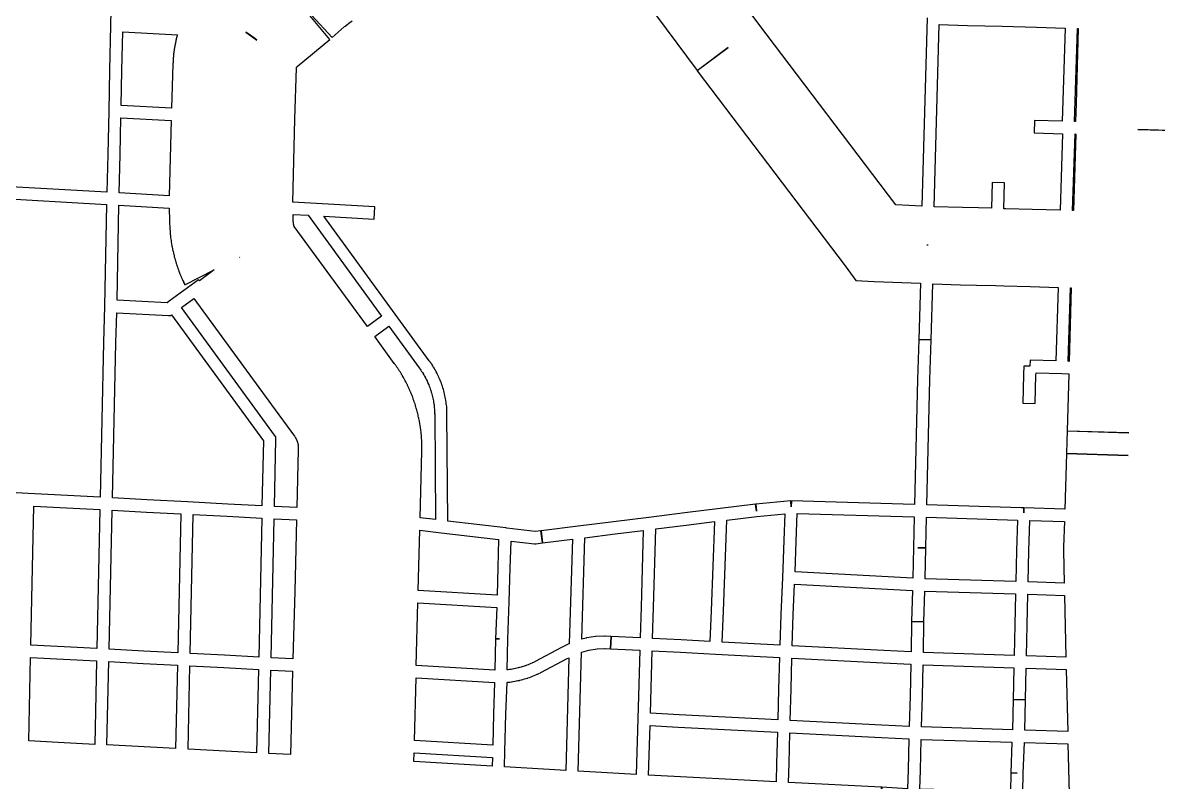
# Model space of a CAD drawing. Extents: x 0 to 1129, y 203 to 1017.
# Drawn here: x 418.9 to 522.6, y 533.9 to 603.3 of the extents above; entities that cross this region are included whole.
import ezdxf

# ---------------------------------------------------------------- set-up
doc = ezdxf.new("R2010")
doc.units = 0
doc.layers.get('0').update_dxf_attribs({"linetype": 'CONTINUOUS'})

msp = doc.modelspace()

# ---------------------------------------------------------------- linework, layer by layer
at = {"color": 1}
for points in [[(501.480667, 603.73698), (501.007933, 586.542602), (498.609044, 586.64138), (486.113667, 603.172536), (486.106668, 603.172536), (477.731734, 614.482602)], [(472.080223, 610.270966), (480.46929, 598.946788), (483.298579, 601.0423), (480.483401, 598.918566), (493.987734, 581.068011), (494.982579, 579.734522), (496.654734, 579.663944), (500.881023, 579.49461), (500.71169, 574.358166), (501.840579, 574.315855), (502.009912, 579.431122), (504.52169, 579.353499), (505.982179, 579.318233), (507.717846, 579.268833), (508.479846, 579.24761), (510.885779, 579.177054), (513.439912, 579.099432), (513.242357, 572.38961), (510.892846, 572.460165), (510.878847, 571.895721), (510.321447, 571.909719), (510.293225, 571.16183), (510.215625, 568.530119), (511.344514, 568.501897), (511.422114, 571.126564), (511.429113, 571.309985), (513.778624, 571.239452), (514.427735, 571.218229), (514.27249, 565.990074), (519.916935, 565.827785), (514.27249, 565.97594), (514.244268, 565.016385), (514.209002, 563.936896), (519.846402, 563.760518), (514.209002, 563.929852), (514.060846, 558.849852), (510.321379, 558.962741), (510.307381, 558.511185), (510.307381, 558.962741), (510.06747, 558.962741), (501.459692, 559.230829), (501.741914, 570.660829), (501.840714, 574.31563), (500.711826, 574.343852), (500.613025, 570.689051), (500.330803, 559.259051), (489.091314, 559.590674), (489.070091, 559.054452), (489.020714, 559.590674), (485.824536, 559.308452), (485.88098, 558.652296), (485.796313, 559.301407), (482.586047, 558.906296), (479.340491, 558.497051), (476.07378, 558.087852), (472.842313, 557.692741), (469.603825, 557.290563), (466.217158, 556.874296), (466.351202, 555.752452), (469.088758, 556.091118), (468.792447, 546.552007), (468.771224, 546.545008), (468.743002, 546.530784), (468.086846, 546.185073), (468.072622, 546.185073), (465.673734, 544.908029), (465.659735, 544.90103), (465.645511, 544.887031), (465.539689, 544.837631), (465.525691, 544.837631), (465.412802, 544.781187), (465.405803, 544.774188), (465.292914, 544.731854), (465.27869, 544.724855), (465.165801, 544.675478), (465.158802, 544.668479), (465.045913, 544.626168), (465.031915, 544.619169), (464.911959, 544.569791), (464.90496, 544.569791), (464.785027, 544.527435), (464.778028, 544.527435), (464.665139, 544.485124), (464.65814, 544.485124), (464.531162, 544.442769), (464.531162, 544.449768), (464.397096, 544.407434), (464.390097, 544.407434), (464.270141, 544.372168), (464.256143, 544.372168), (464.143254, 544.336879), (464.129255, 544.336879), (464.0093, 544.30159), (464.002301, 544.30159), (463.882367, 544.273367), (463.868143, 544.273367), (463.74821, 544.245145), (463.726987, 544.245145), (463.607054, 544.216923), (463.472987, 544.1957), (463.465988, 544.1957), (463.338988, 544.174477), (463.331989, 544.174477), (463.212056, 544.160253), (463.198058, 544.160253), (463.134546, 544.146255), (463.190991, 546.954343), (463.318013, 550.376299), (463.40268, 553.459588), (463.473213, 555.92901), (465.604013, 555.67501), (465.674546, 555.668011), (465.738058, 555.67501), (466.35188, 555.752632), (466.210769, 556.874477), (465.667502, 556.803899), (463.078102, 557.107299), (462.986391, 557.121297), (457.701791, 557.756297), (457.617124, 567.521186), (457.617124, 567.612897), (457.617124, 567.619896), (457.617124, 567.626895), (457.617124, 567.760939), (457.617124, 567.767938), (457.610125, 567.90905), (457.610125, 567.916049), (457.603126, 568.05716), (457.603126, 568.071158), (457.596127, 568.198158), (457.596127, 568.212156), (457.574904, 568.353267), (457.574904, 568.360266), (457.560906, 568.501378), (457.560906, 568.508377), (457.539683, 568.642444), (457.525684, 568.783555), (457.511686, 568.790554), (457.497688, 568.931665), (457.497688, 568.938664), (457.490689, 568.938664), (457.462467, 569.079775), (457.434244, 569.213842), (457.434244, 569.220841), (457.406022, 569.361952), (457.399023, 569.361952), (457.399023, 569.368951), (457.363757, 569.502996), (457.363757, 569.509995), (457.328468, 569.644039), (457.328468, 569.651038), (457.293178, 569.785082), (457.293178, 569.792081), (457.250868, 569.926126), (457.250868, 569.933125), (457.208512, 570.060125), (457.208512, 570.067124), (457.208512, 570.074123), (457.159134, 570.208167), (457.152135, 570.215166), (457.109824, 570.342166), (457.109824, 570.349166), (457.109824, 570.356165), (457.05338, 570.483165), (457.05338, 570.490164), (457.00398, 570.617186), (457.00398, 570.624185), (457.00398, 570.631185), (456.947535, 570.758207), (456.940536, 570.758207), (456.940536, 570.765206), (456.891136, 570.885139), (456.891136, 570.899363), (456.827647, 571.019297), (456.827647, 571.026296), (456.764136, 571.153318), (456.764136, 571.160317), (456.757137, 571.160317), (456.693648, 571.287317), (456.693648, 571.294316), (456.630159, 571.407205), (456.630159, 571.414204), (456.62316, 571.428203), (456.559649, 571.548158), (456.55265, 571.548158), (456.55265, 571.555158), (456.482094, 571.675091), (456.482094, 571.68209), (456.411539, 571.794979), (456.411539, 571.801978), (456.40454, 571.801978), (456.333962, 571.921911), (456.333962, 571.92891), (456.256362, 572.041799), (456.256362, 572.048798), (456.256362, 572.055797), (456.171695, 572.161619), (456.171695, 572.175617), (456.164696, 572.175617), (456.094163, 572.288506), (456.087164, 572.288506), (456.087164, 572.295505), (456.009564, 572.40135), (456.009564, 572.408349), (452.898053, 576.676972), (452.891054, 576.676972), (446.385854, 585.616349), (450.979009, 585.355305), (451.042521, 586.484194), (445.151121, 586.82286), (443.53541, 586.914571), (443.732965, 594.485194), (443.874076, 599.163016), (443.874076, 599.17724), (443.874076, 599.184239), (443.874076, 599.191238), (443.874076, 599.198237), (443.888074, 599.212235), (443.888074, 599.219234), (443.888074, 599.226234), (443.895074, 599.226234), (443.895074, 599.233233), (443.902073, 599.233233), (443.902073, 599.247231), (443.902073, 599.25423), (443.909072, 599.261229), (443.916071, 599.268228), (443.92307, 599.282226), (443.937068, 599.282226), (443.944067, 599.289226), (446.935623, 601.758647), (443.421979, 606.006114), (447.133178, 601.935048), (448.219757, 602.922825), (448.24098, 602.929825), (448.276269, 602.965091), (448.31858, 602.993313), (448.593758, 603.20498), (448.636091, 603.240269), (448.67138, 603.268491), (448.946535, 603.487202)], [(426.974745, 607.20872), (426.890078, 603.060053), (426.805412, 598.960787), (426.727789, 595.207231), (426.636078, 591.284342), (426.558456, 587.805965), (416.10919, 588.405676)], [(502.595444, 603.137066), (505.177778, 603.059444), (508.324556, 602.981844), (511.464289, 602.904244), (514.081889, 602.798399), (513.813778, 594.296466), (511.302, 594.366999), (511.266734, 593.23811), (513.863178, 593.16051), (513.644444, 586.154332), (511.090333, 586.231955), (508.684378, 586.295444), (508.493889, 586.302443), (508.550333, 588.658998), (507.421444, 588.694265), (507.365, 586.337732), (506.1726, 586.372998), (504.719178, 586.408265), (502.136822, 586.485887), (502.595444, 603.137066)], [(515.217845, 602.770222), (515.281333, 602.770222), (515.083778, 595.912222), (515.027333, 594.261222), (514.942667, 594.261222), (515.217845, 602.770222)], [(428.004111, 602.459823), (432.992378, 602.198779), (432.971154, 602.128201), (432.957156, 602.050601), (432.943158, 602.022378), (432.936159, 602.001155), (432.907937, 601.909422), (432.893938, 601.831822), (432.872715, 601.7542), (432.858717, 601.662489), (432.851718, 601.620133), (432.844719, 601.577822), (432.816497, 601.479022), (432.816497, 601.450799), (432.809498, 601.422577), (432.788274, 601.337911), (432.781275, 601.281466), (432.774276, 601.232089), (432.753053, 601.140355), (432.753053, 601.133356), (432.753053, 601.126357), (432.738829, 601.027556), (432.724831, 600.964068), (432.710607, 600.893512), (432.703608, 600.808846), (432.68961, 600.773556), (432.68961, 600.745334), (432.68261, 600.660668), (432.675611, 600.597179), (432.668612, 600.53369), (432.654388, 600.449023), (432.647389, 600.392579), (432.64039, 600.350223), (432.633391, 600.258512), (432.633391, 600.216179), (432.633391, 600.18089), (432.619393, 600.082135), (432.612394, 600.02569), (432.612394, 599.962179), (432.59817, 599.785779), (432.59817, 599.72229), (432.59817, 599.67289), (432.584171, 599.588223), (432.584171, 599.552957), (432.584171, 599.51769), (432.464216, 595.488957), (427.87106, 595.728846), (427.934549, 598.939112), (428.004111, 602.459823)], [(439.236556, 602.431601), (440.266667, 601.719001), (440.026778, 601.874201), (439.236556, 602.431601)], [(427.841845, 594.606933), (432.427933, 594.367022), (432.251556, 587.487866), (427.6866, 587.741866), (427.764222, 591.255533), (427.841845, 594.606933)], [(526.351489, 595.009224), (533.181266, 594.832846), (533.117778, 592.045891), (533.004889, 587.763157), (534.133778, 587.734935), (534.246667, 592.017668), (534.310155, 594.804624), (542.431111, 594.592935), (542.409888, 593.125379), (542.409888, 593.111381), (542.226466, 587.523381), (542.170022, 585.293826), (534.063177, 585.547826), (534.133733, 587.720937), (533.004844, 587.763247), (532.934288, 585.583092), (530.224955, 585.660714), (527.219288, 585.745381), (526.146844, 585.780648), (526.372622, 593.365381), (520.728177, 593.541759), (520.728177, 593.555757), (526.302066, 593.386424), (526.351489, 595.009224)], [(514.992067, 593.132491), (515.069667, 593.125492), (514.865044, 586.126381), (514.773333, 586.126381), (514.992067, 593.132491)], [(413.2086, 587.445623), (416.037889, 587.290401), (426.529489, 586.683623), (426.339, 577.398512), (426.240222, 574.061246), (425.936822, 559.936001), (422.945266, 560.091246), (419.361044, 560.281734), (415.466378, 560.47929), (412.615933, 560.627468), (412.898155, 573.468579), (415.720378, 573.313334), (415.776822, 574.442223), (412.926378, 574.604512), (413.2086, 587.445623)], [(427.658378, 586.620135), (432.237444, 586.366135), (432.286822, 585.187846), (432.286822, 585.11729), (432.286822, 585.082001), (432.286822, 585.046734), (432.286822, 584.912668), (432.286822, 584.884445), (432.286822, 584.870447), (432.301046, 584.73638), (432.301046, 584.694047), (432.301046, 584.644669), (432.308045, 584.517647), (432.308045, 584.468269), (432.315044, 584.418892), (432.322043, 584.284825), (432.322043, 584.214269), (432.336042, 584.143714), (432.343041, 584.009647), (432.35004, 583.988424), (432.35004, 583.960201), (432.357039, 583.826157), (432.371037, 583.755579), (432.378036, 583.685046), (432.392034, 583.550979), (432.392034, 583.536981), (432.406033, 583.515758), (432.420031, 583.395802), (432.42703, 583.311135), (432.441254, 583.24058), (432.455252, 583.120647), (432.462251, 583.085358), (432.462251, 583.057135), (432.490474, 582.93718), (432.497473, 582.866647), (432.518696, 582.796069), (432.546918, 582.662024), (432.553917, 582.60558), (432.560916, 582.563247), (432.589138, 582.42918), (432.596138, 582.415182), (432.596138, 582.386959), (432.631427, 582.267004), (432.638426, 582.196448), (432.659649, 582.132959), (432.694938, 581.998892), (432.701937, 581.949492), (432.715935, 581.900115), (432.751224, 581.773115), (432.765223, 581.723714), (432.779447, 581.674337), (432.814713, 581.547337), (432.821712, 581.526114), (432.821712, 581.504891), (432.871112, 581.384935), (432.885111, 581.300268), (432.913333, 581.229735), (432.948622, 581.10978), (432.96262, 581.067446), (432.983843, 581.018046), (433.026177, 580.898113), (433.033176, 580.869891), (433.047174, 580.841668), (433.08953, 580.721735), (433.117752, 580.651157), (433.138975, 580.580624), (433.188353, 580.453602), (433.202577, 580.411291), (433.230799, 580.361891), (433.27311, 580.234891), (433.280109, 580.220892), (433.294107, 580.199669), (433.343507, 580.079736), (433.36473, 580.023292), (433.385953, 579.980958), (433.442398, 579.853958), (433.456622, 579.811625), (433.477845, 579.762247), (433.541356, 579.642292), (433.562579, 579.571736), (433.597868, 579.515292), (433.661357, 579.388292), (433.661357, 579.381293), (433.668356, 579.374294), (433.68258, 579.35307), (436.370736, 580.700693), (435.009025, 579.705871), (434.938447, 579.804626), (432.257335, 577.836137), (432.052736, 577.687959), (427.480736, 577.927871), (427.658378, 586.620135)], [(443.561622, 585.780512), (444.930378, 585.70289), (451.647266, 576.474223), (450.356111, 575.528801), (443.667444, 584.68689), (443.653446, 584.708113), (443.646447, 584.736335), (443.646447, 584.743334), (443.639448, 584.757558), (443.639448, 584.778781), (443.62545, 584.821115), (443.62545, 584.828114), (443.62545, 584.835113), (443.62545, 584.849111), (443.611452, 584.85611), (443.611452, 584.863109), (443.604452, 584.905443), (443.604452, 584.926666), (443.597453, 584.940664), (443.597453, 584.961887), (443.597453, 584.968886), (443.597453, 584.990109), (443.590454, 585.025376), (443.590454, 585.032375), (443.590454, 585.039374), (443.590454, 585.046373), (443.590454, 585.060371), (443.590454, 585.06737), (443.57623, 585.116748), (443.57623, 585.166126), (443.57623, 585.18035), (443.57623, 585.201573), (443.57623, 585.25095), (443.57623, 585.314462), (443.57623, 585.434417), (443.569231, 585.554351), (443.561622, 585.780512)], [(501.473622, 582.993556), (501.544155, 582.993556), (501.544155, 582.972333), (501.473622, 582.972333), (501.473622, 582.993556)], [(438.7074, 581.864668), (438.658, 581.829401), (438.658, 581.8364), (438.7074, 581.864668)], [(514.568734, 579.070555), (514.6534, 579.070555), (514.455845, 572.346622), (514.371178, 572.353621), (514.568734, 579.070555)], [(434.509333, 578.089889), (441.593111, 568.381444), (443.6886, 565.516889), (443.695599, 565.502891), (443.737932, 565.446446), (443.737932, 565.439447), (443.744931, 565.432448), (443.75193, 565.41845), (443.75193, 565.411451), (443.765929, 565.404452), (443.772928, 565.383228), (443.779927, 565.36923), (443.786926, 565.362231), (443.808149, 565.334009), (443.815148, 565.312786), (443.815148, 565.305787), (443.836371, 565.270498), (443.85037, 565.256499), (443.85037, 565.242275), (443.871593, 565.221052), (443.871593, 565.207054), (443.871593, 565.200055), (443.878592, 565.193056), (443.885591, 565.164834), (443.89259, 565.136611), (443.906588, 565.129612), (443.920586, 565.087302), (443.920586, 565.080302), (443.927586, 565.059079), (443.941584, 565.044855), (443.941584, 565.030857), (443.948583, 565.016633), (443.955582, 564.974322), (443.962581, 564.953099), (443.976579, 564.924877), (443.983578, 564.882544), (443.990578, 564.847255), (443.997577, 564.833256), (443.997577, 564.812033), (444.011801, 564.783811), (444.011801, 564.769813), (444.0188, 564.741591), (444.0188, 564.713368), (444.0188, 564.706369), (444.025799, 564.678147), (444.025799, 564.671148), (444.032798, 564.628815), (444.032798, 564.621815), (444.032798, 564.614816), (444.032798, 564.593593), (444.032798, 564.565371), (444.039797, 564.551373), (444.039797, 564.509017), (444.039797, 564.487794), (444.039797, 564.44546), (444.039797, 564.424237), (444.039797, 564.417238), (444.039797, 564.40324), (444.039797, 564.318573), (444.039797, 564.311574), (444.039797, 564.248086), (443.90573, 558.984641), (441.852552, 559.09753), (441.993663, 565.242908), (441.993663, 565.440463), (441.880775, 565.588641), (433.371797, 577.25853), (434.509333, 578.089889)], [(427.453778, 576.791599), (432.195111, 576.55171), (432.399711, 576.544711), (432.463222, 576.594089), (440.866378, 565.079422), (440.725266, 559.152755), (437.606734, 559.307977), (433.923711, 559.512577), (430.2266, 559.703089), (427.065711, 559.879466), (427.369111, 574.032933), (427.453778, 576.791599)], [(452.310511, 575.556843), (455.090378, 571.753887), (455.168, 571.648042), (455.161001, 571.648042), (455.238601, 571.54222), (455.238601, 571.535221), (455.302112, 571.436466), (455.309111, 571.429467), (455.3726, 571.330689), (455.379599, 571.32369), (455.44311, 571.22489), (455.44311, 571.217891), (455.513643, 571.112046), (455.506644, 571.112046), (455.563089, 571.006224), (455.570088, 570.992226), (455.626532, 570.900515), (455.633531, 570.879292), (455.689976, 570.773447), (455.739353, 570.667625), (455.746352, 570.660626), (455.802797, 570.554804), (455.802797, 570.547805), (455.852174, 570.441983), (455.852174, 570.427985), (455.908619, 570.315096), (455.908619, 570.308097), (455.950975, 570.202252), (455.957974, 570.195253), (456.007374, 570.089408), (456.007374, 570.07541), (456.049685, 569.962521), (456.049685, 569.955522), (456.092041, 569.8497), (456.092041, 569.842701), (456.127307, 569.722768), (456.134306, 569.715769), (456.169595, 569.60288), (456.162596, 569.60288), (456.204952, 569.475857), (456.204952, 569.468858), (456.240219, 569.363013), (456.240219, 569.349015), (456.268441, 569.229059), (456.303707, 569.11617), (456.303707, 569.102172), (456.33193, 568.996328), (456.33193, 568.975105), (456.360152, 568.862216), (456.360152, 568.855217), (456.388374, 568.742328), (456.388374, 568.728329), (456.402598, 568.615441), (456.402598, 568.608441), (456.416596, 568.481441), (456.437819, 568.361508), (456.437819, 568.354509), (456.451818, 568.234553), (456.451818, 568.227554), (456.465816, 568.114665), (456.465816, 568.107666), (456.472815, 567.980644), (456.472815, 567.973645), (456.479814, 567.860756), (456.479814, 567.846758), (456.486813, 567.726802), (456.486813, 567.719803), (456.500811, 567.613958), (456.486813, 567.613958), (456.486813, 567.522247), (456.486813, 567.515248), (456.500811, 567.515248), (456.578434, 557.89147), (455.167323, 558.060804), (455.329612, 564.100359), (455.329612, 564.170892), (455.329612, 564.248514), (455.329612, 564.312003), (455.329612, 564.44607), (455.329612, 564.509559), (455.329612, 564.558959), (455.329612, 564.693026), (455.329612, 564.707024), (455.329612, 564.721248), (455.322613, 564.848225), (455.322613, 564.911737), (455.322613, 564.982292), (455.315614, 565.116359), (455.315614, 565.130357), (455.315614, 565.15858), (455.308614, 565.292646), (455.301615, 565.363202), (455.301615, 565.440802), (455.280392, 565.567824), (455.280392, 565.589047), (455.280392, 565.61727), (455.266394, 565.751314), (455.266394, 565.821892), (455.252396, 565.899492), (455.238398, 566.026492), (455.231398, 566.068825), (455.231398, 566.111159), (455.210175, 566.238159), (455.203176, 566.287536), (455.196177, 566.329892), (455.174954, 566.463936), (455.167955, 566.492159), (455.167955, 566.506157), (455.146732, 566.640224), (455.132734, 566.717823), (455.125734, 566.788379), (455.097512, 566.922446), (455.090513, 566.964757), (455.076515, 567.014157), (455.055292, 567.141157), (455.041294, 567.190534), (455.034294, 567.23289), (454.999028, 567.352823), (454.992029, 567.409268), (454.98503, 567.458668), (454.949741, 567.585646), (454.935742, 567.635046), (454.921518, 567.684446), (454.893296, 567.811423), (454.879298, 567.860823), (454.865074, 567.903157), (454.829807, 568.023113), (454.822808, 568.051335), (454.815809, 568.072558), (454.78052, 568.192514), (454.759297, 568.263047), (454.738074, 568.340669), (454.702785, 568.467669), (454.681562, 568.510002), (454.667338, 568.566447), (454.61796, 568.68638), (454.603962, 568.742824), (454.582739, 568.78518), (454.540428, 568.905113), (454.533429, 568.933336), (454.533429, 568.954559), (454.491096, 569.074492), (454.462873, 569.145047), (454.427607, 569.215603), (454.385251, 569.342603), (454.378252, 569.363826), (454.357029, 569.392048), (454.314718, 569.519071), (454.286496, 569.575515), (454.258274, 569.639004), (454.208873, 569.751893), (454.18765, 569.787159), (454.173652, 569.83656), (454.117208, 569.949449), (454.102984, 569.984715), (454.081761, 570.027071), (454.025316, 570.13996), (454.004093, 570.196404), (453.975871, 570.238715), (453.919426, 570.351604), (453.891204, 570.415115), (453.862982, 570.47156), (453.799471, 570.584449), (453.792471, 570.612671), (453.785472, 570.626669), (453.721984, 570.739558), (453.686695, 570.803047), (453.644361, 570.866558), (453.580873, 570.979447), (453.566649, 571.007669), (453.545425, 571.042958), (453.481914, 571.14878), (453.460691, 571.198158), (453.432469, 571.247558), (453.361913, 571.353402), (453.326647, 571.409847), (453.291358, 571.466291), (453.220802, 571.572113), (453.213803, 571.586112), (453.19258, 571.607335), (453.122024, 571.713157), (453.086735, 571.776668), (453.051469, 571.826046), (452.973846, 571.931868), (452.945624, 571.974224), (452.917402, 572.023601), (452.839802, 572.129423), (452.832803, 572.143647), (452.81158, 572.16487), (451.026513, 574.613137), (452.310511, 575.556843)], [(419.883178, 559.124781), (422.881778, 558.962515), (425.9086, 558.80727), (425.640511, 546.100226), (422.641889, 546.255448), (419.615044, 546.41067), (419.883178, 559.124781)], [(427.037489, 558.743781), (430.163111, 558.574448), (433.316956, 558.412159), (433.034734, 545.712159), (429.916155, 545.874448), (426.7694, 546.043781), (427.037489, 558.743781)], [(434.445845, 558.355714), (437.550289, 558.186381), (440.697044, 558.024115), (440.428956, 545.317048), (437.310378, 545.486381), (434.163622, 545.655714), (434.445845, 558.355714)], [(488.484333, 558.405115), (488.3926, 555.963892), (488.265622, 552.584293), (488.131556, 549.225848), (488.032778, 546.417714), (482.762289, 546.692892), (482.875178, 549.50807), (483.199711, 557.84067), (485.916111, 558.179337), (488.484333, 558.405115)], [(489.620289, 558.447448), (500.302378, 558.129937), (500.245933, 555.321848), (500.1754, 552.527848), (489.415667, 553.099337), (489.521489, 555.921559), (489.620289, 558.447448)], [(501.431266, 558.101647), (509.7286, 557.840602), (509.658067, 555.046602), (509.587489, 552.22438), (501.304289, 552.485425), (501.374822, 555.293558), (500.619889, 555.314781), (501.374822, 555.307782), (501.431266, 558.101647)], [(441.825933, 557.967602), (443.872067, 557.854714), (443.709778, 551.307158), (443.547489, 545.154714), (441.557845, 545.253491), (441.825933, 557.967602)], [(482.063778, 557.699491), (481.746289, 549.550313), (481.6334, 546.749269), (479.001667, 546.89038), (476.398155, 547.024447), (476.482822, 549.846669), (476.694511, 557.029202), (479.481444, 557.374936), (482.063778, 557.699491)], [(510.857489, 557.819425), (514.025444, 557.720669), (513.947845, 555.392313), (513.940846, 555.237114), (513.947845, 555.074825), (514.011333, 552.083269), (510.716378, 552.189114), (510.786956, 555.01838), (510.857489, 557.819425)], [(455.139778, 556.930447), (457.080067, 556.690536), (462.343489, 556.055558), (462.272956, 553.49438), (462.202378, 550.975558), (454.998667, 551.398892), (455.139778, 556.930447)], [(475.558556, 556.895158), (475.353933, 549.881936), (475.269266, 547.080892), (472.630511, 547.214936), (472.567, 546.086047), (475.241044, 545.952003), (475.057622, 539.665491), (474.909444, 534.578447), (469.603667, 534.90298), (469.9, 545.768536), (469.935266, 545.78276), (470.577333, 545.959137), (471.353444, 546.07907), (472.016667, 546.114359), (472.080155, 546.114359), (472.567, 546.086137), (472.623444, 547.215026), (472.080155, 547.243248), (472.044889, 547.243248), (472.016667, 547.243248), (471.233489, 547.200915), (471.205266, 547.200915), (471.177044, 547.200915), (470.400956, 547.073915), (470.365667, 547.066916), (470.344444, 547.059917), (469.935199, 546.947028), (470.224488, 556.225095), (472.983199, 556.570806), (472.983199, 556.577805), (475.558556, 556.895158)], [(489.373333, 551.977176), (500.147178, 551.405687), (500.062511, 548.576421), (501.1914, 548.548199), (501.276067, 551.356287), (509.559266, 551.095243), (509.481667, 548.25891), (509.418155, 545.479021), (501.149044, 545.740065), (501.1914, 548.548199), (500.062511, 548.562197), (500.020155, 545.789375), (497.5366, 545.909308), (489.161667, 546.360864), (489.260444, 549.183086), (489.373333, 551.977176)], [(510.688155, 551.059909), (514.032511, 550.954064), (514.166556, 545.316664), (510.547044, 545.43662), (510.610556, 548.223553), (510.688155, 551.059909)], [(454.970444, 550.269687), (462.167111, 549.846353), (462.061266, 546.988842), (462.435222, 546.974844), (462.061266, 546.981843), (462.004822, 544.11731), (454.822289, 544.547687), (454.970444, 550.269687)], [(476.369933, 545.895242), (478.952289, 545.761175), (482.155489, 545.591842), (487.997489, 545.288442), (487.919889, 542.416842), (487.842289, 539.580509), (478.818222, 540.053242), (476.2006, 540.187286), (476.369933, 545.895242)], [(419.586822, 545.288487), (422.578378, 545.12622), (425.612289, 544.970998), (425.442956, 537.343954), (422.119778, 537.520332), (419.417489, 537.668487), (419.586822, 545.288487)], [(426.741178, 544.914486), (429.859711, 544.745153), (433.006511, 544.582864), (432.837178, 536.962864), (426.564778, 537.287442), (426.741178, 544.914486)], [(468.749933, 545.267264), (468.474778, 534.952042), (462.879711, 535.290708), (462.915, 536.680641), (463.013778, 540.109664), (463.105489, 543.009486), (463.190155, 543.016485), (463.197154, 543.016485), (463.338266, 543.037708), (463.352264, 543.037708), (463.500419, 543.051706), (463.507418, 543.051706), (463.648529, 543.079929), (463.655529, 543.079929), (463.810728, 543.108151), (463.951839, 543.136373), (463.958838, 543.136373), (463.965838, 543.136373), (464.106949, 543.17164), (464.113948, 543.17164), (464.255059, 543.192863), (464.255059, 543.206861), (464.269057, 543.206861), (464.410168, 543.24215), (464.417167, 543.24215), (464.558278, 543.277417), (464.565278, 543.277417), (464.706389, 543.31975), (464.713388, 543.31975), (464.854499, 543.362083), (464.868723, 543.362083), (464.9957, 543.404417), (465.009924, 543.404417), (465.009924, 543.418415), (465.151035, 543.460748), (465.158034, 543.460748), (465.165034, 543.460748), (465.2991, 543.510126), (465.3061, 543.510126), (465.440166, 543.56657), (465.447166, 543.56657), (465.447166, 543.573569), (465.588277, 543.630014), (465.595276, 543.630014), (465.72932, 543.686458), (465.736319, 543.686458), (465.870363, 543.749969), (465.877362, 543.749969), (466.011407, 543.813458), (466.018406, 543.813458), (466.15245, 543.876947), (466.159449, 543.883946), (466.166448, 543.883946), (466.194671, 543.897944), (468.593559, 545.182055), (468.600559, 545.189054), (468.749933, 545.267264)], [(489.126378, 545.231975), (497.480155, 544.780419), (499.999, 544.660486), (499.9214, 541.781819), (499.850822, 538.980775), (497.353178, 539.093664), (488.971178, 539.524042), (489.048778, 542.388597), (489.126378, 545.231975)], [(501.127889, 544.611086), (509.389933, 544.350042), (509.333489, 541.450197), (510.462378, 541.428974), (510.518822, 544.307641), (514.194778, 544.187685), (514.321778, 538.522085), (510.398889, 538.642041), (510.462378, 541.421907), (509.333489, 541.450129), (509.27, 538.670263), (500.979711, 538.931307), (501.050289, 541.746485), (501.127889, 544.611086)], [(434.1354, 544.526419), (437.253933, 544.357086), (440.400734, 544.194819), (440.2314, 536.574819), (433.966067, 536.906419), (434.1354, 544.526419)], [(441.529622, 544.131308), (443.519266, 544.025486), (443.349933, 537.619042), (443.314667, 536.405486), (441.360289, 536.511308), (441.529622, 544.131308)], [(454.794067, 543.418708), (461.9766, 542.988331), (461.884889, 540.14493), (461.800222, 537.280375), (454.645889, 537.703708), (454.794067, 543.418708)], [(476.172378, 539.058488), (478.754734, 538.924444), (487.814067, 538.458754), (487.736444, 535.629488), (487.687044, 533.914977), (476.038333, 534.51471), (476.172378, 539.058488)], [(488.942956, 538.40231), (497.303778, 537.964888), (499.8226, 537.851999), (499.737933, 535.029777), (499.688556, 533.287043), (497.339044, 533.42111), (497.2826, 532.327488), (497.268602, 532.327488), (497.325046, 533.42111), (488.816023, 533.858532), (488.865424, 535.601266), (488.942956, 538.40231)], [(500.951489, 537.802554), (509.234734, 537.54151), (509.135933, 534.733376), (509.700378, 534.712153), (509.135933, 534.726151), (509.093622, 533.004595), (503.484444, 533.173929), (503.449178, 532.09444), (503.420956, 532.09444), (503.449178, 533.173929), (500.810378, 533.251551), (500.866822, 534.994262), (500.951489, 537.802554)], [(510.363622, 537.513287), (514.35, 537.393332), (514.455845, 532.842487), (510.222511, 532.96951), (510.264822, 534.698109), (510.363622, 537.513287)], [(454.617667, 536.574887), (461.772, 536.144487), (461.750777, 535.354265), (454.596466, 535.777598), (454.617667, 536.574887)]]:
    msp.add_lwpolyline(points, dxfattribs=at)

doc.saveas('drawing.dxf')
